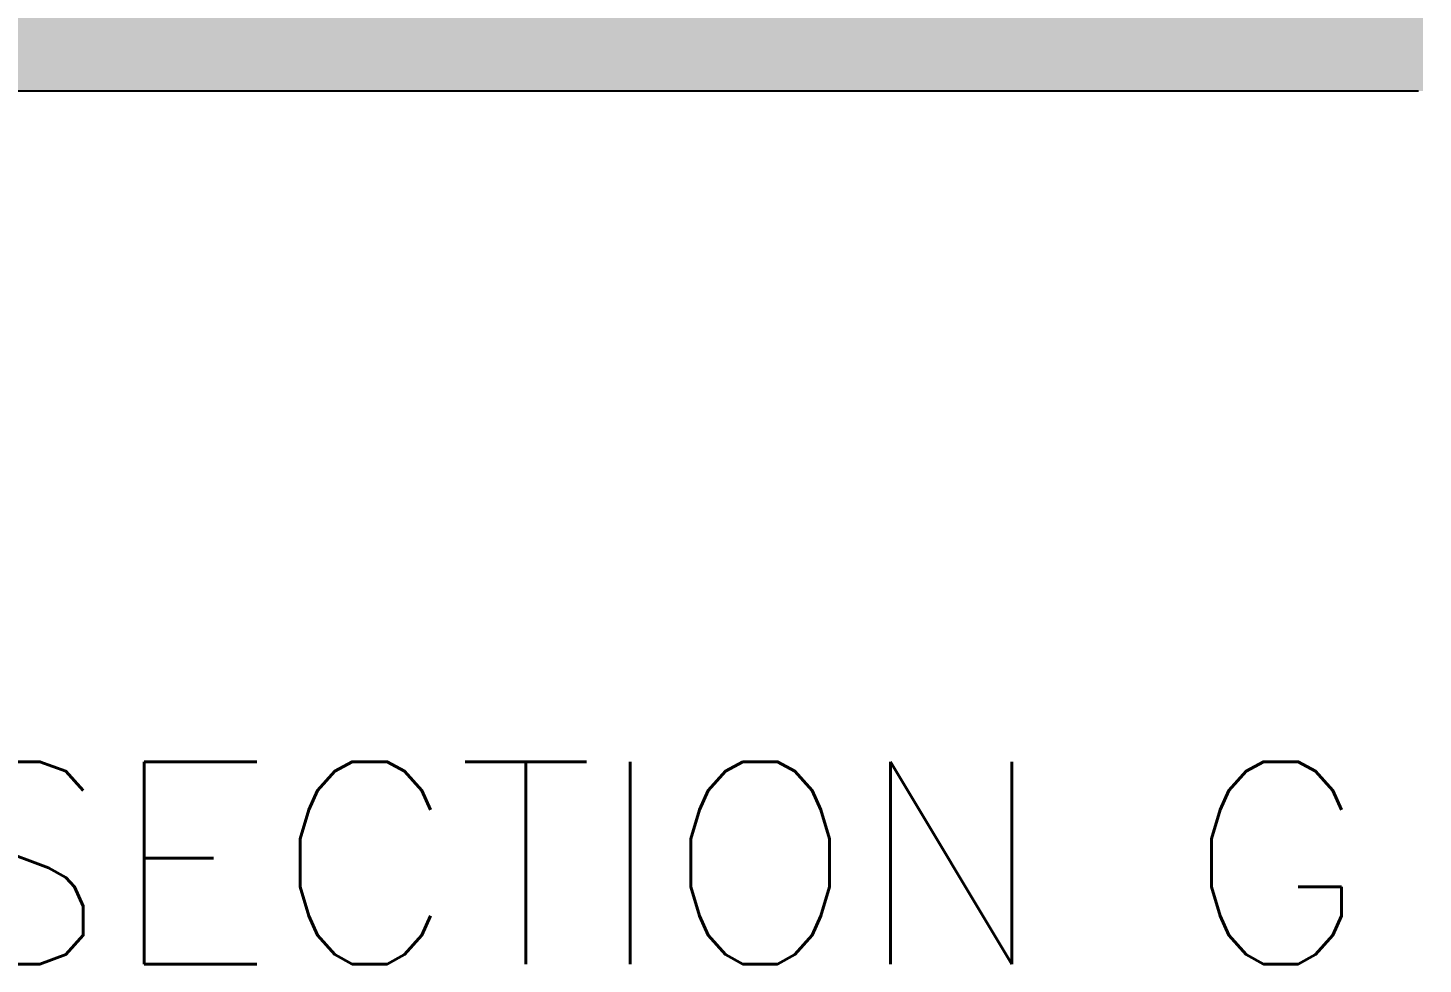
# Model space of a CAD drawing. Header units: inches. Extents: x -12478 to 399182, y -23212 to 525552.
# Drawn here: x 91806 to 95252, y -11534 to -9222 of the extents above; entities that cross this region are included whole.
import ezdxf

# ---------------------------------------------------------------- set-up
doc = ezdxf.new("R2010")
doc.units = ezdxf.units.IN
doc.header["$LTSCALE"] = 1000
doc.header["$MEASUREMENT"] = 0
for name, color, linetype in [('A-TEXT', 7, 'Continuous'), ('Layer3', 3, 'Continuous'), ('Layer7', 8, 'Continuous')]:
    doc.layers.add(name, color=color, linetype=linetype)
doc.styles.add('ROMANS', font='romans', dxfattribs={"height": 0.2})

msp = doc.modelspace()

# ---------------------------------------------------------------- hatches: boundary and pattern name
at = {"layer": 'Layer7'}
h = msp.add_hatch(dxfattribs=at)
h.set_pattern_fill('AR-CONC', color=256, scale=10, style=0)
h.set_pattern_definition([(50, (28757.76, 6159.27), (71.72602, -6.275213), [7.5, -82.5]), (355, (28757.76, 6159.27), (-13.87513, 75.21921), [6, -66]), (100.45144, (28763.74, 6158.746), (57.850885, 68.944), [6.37402, -70.11421]), (46.1842, (28757.76, 6179.27), (106.72413, -16.55193), [11.25, -123.75]), (96.63564, (28766.65, 6177.89), (93.4662, 97.41186), [9.56103, -105.17138]), (351.18416, (28757.76, 6179.27), (93.4662, 97.41186), [9, -99]), (21, (28767.76, 6174.27), (59.690705, -40.26189), [7.5, -82.5]), (326, (28767.76, 6174.27), (24.33153, 72.515005), [6, -66]), (71.45144, (28772.735, 6170.914), (84.02224, 32.253115), [6.37402, -70.11421]), (37.5, (28757.76, 6159.27), (1.215986, 33.289385), [0, -65.2, 0, -67, 0, -66.25]), (7.5, (28757.76, 6159.27), (26.306954, 39.441171), [0, -38.2, 0, -63.7, 0, -25.25]), (327.5, (28735.46, 6159.27), (53.382244, -2.255487), [0, -25, 0, -78, 0, -103.5]), (317.5, (28725.46, 6159.27), (58.318617, 10.010498), [0, -32.5, 0, -51.8, 0, -73.5])])
h.paths.add_polyline_path([(91420.5, -9178.1), (91420.5, -9378.1), (95251.6, -9378.1), (95251.6, -9178.1)])

# ---------------------------------------------------------------- linework, layer by layer
at = {"layer": 'Layer3'}
msp.add_line((95240.4, -9378.1), (91420.5, -9378.1), dxfattribs=at)

# ---------------------------------------------------------------- texts
at = {"layer": 'A-TEXT', "style": 'ROMANS'}
msp.add_text('SECTION G', height=500, dxfattribs=at).set_placement((91578.9, -11534.1, 0))

doc.saveas('drawing.dxf')
